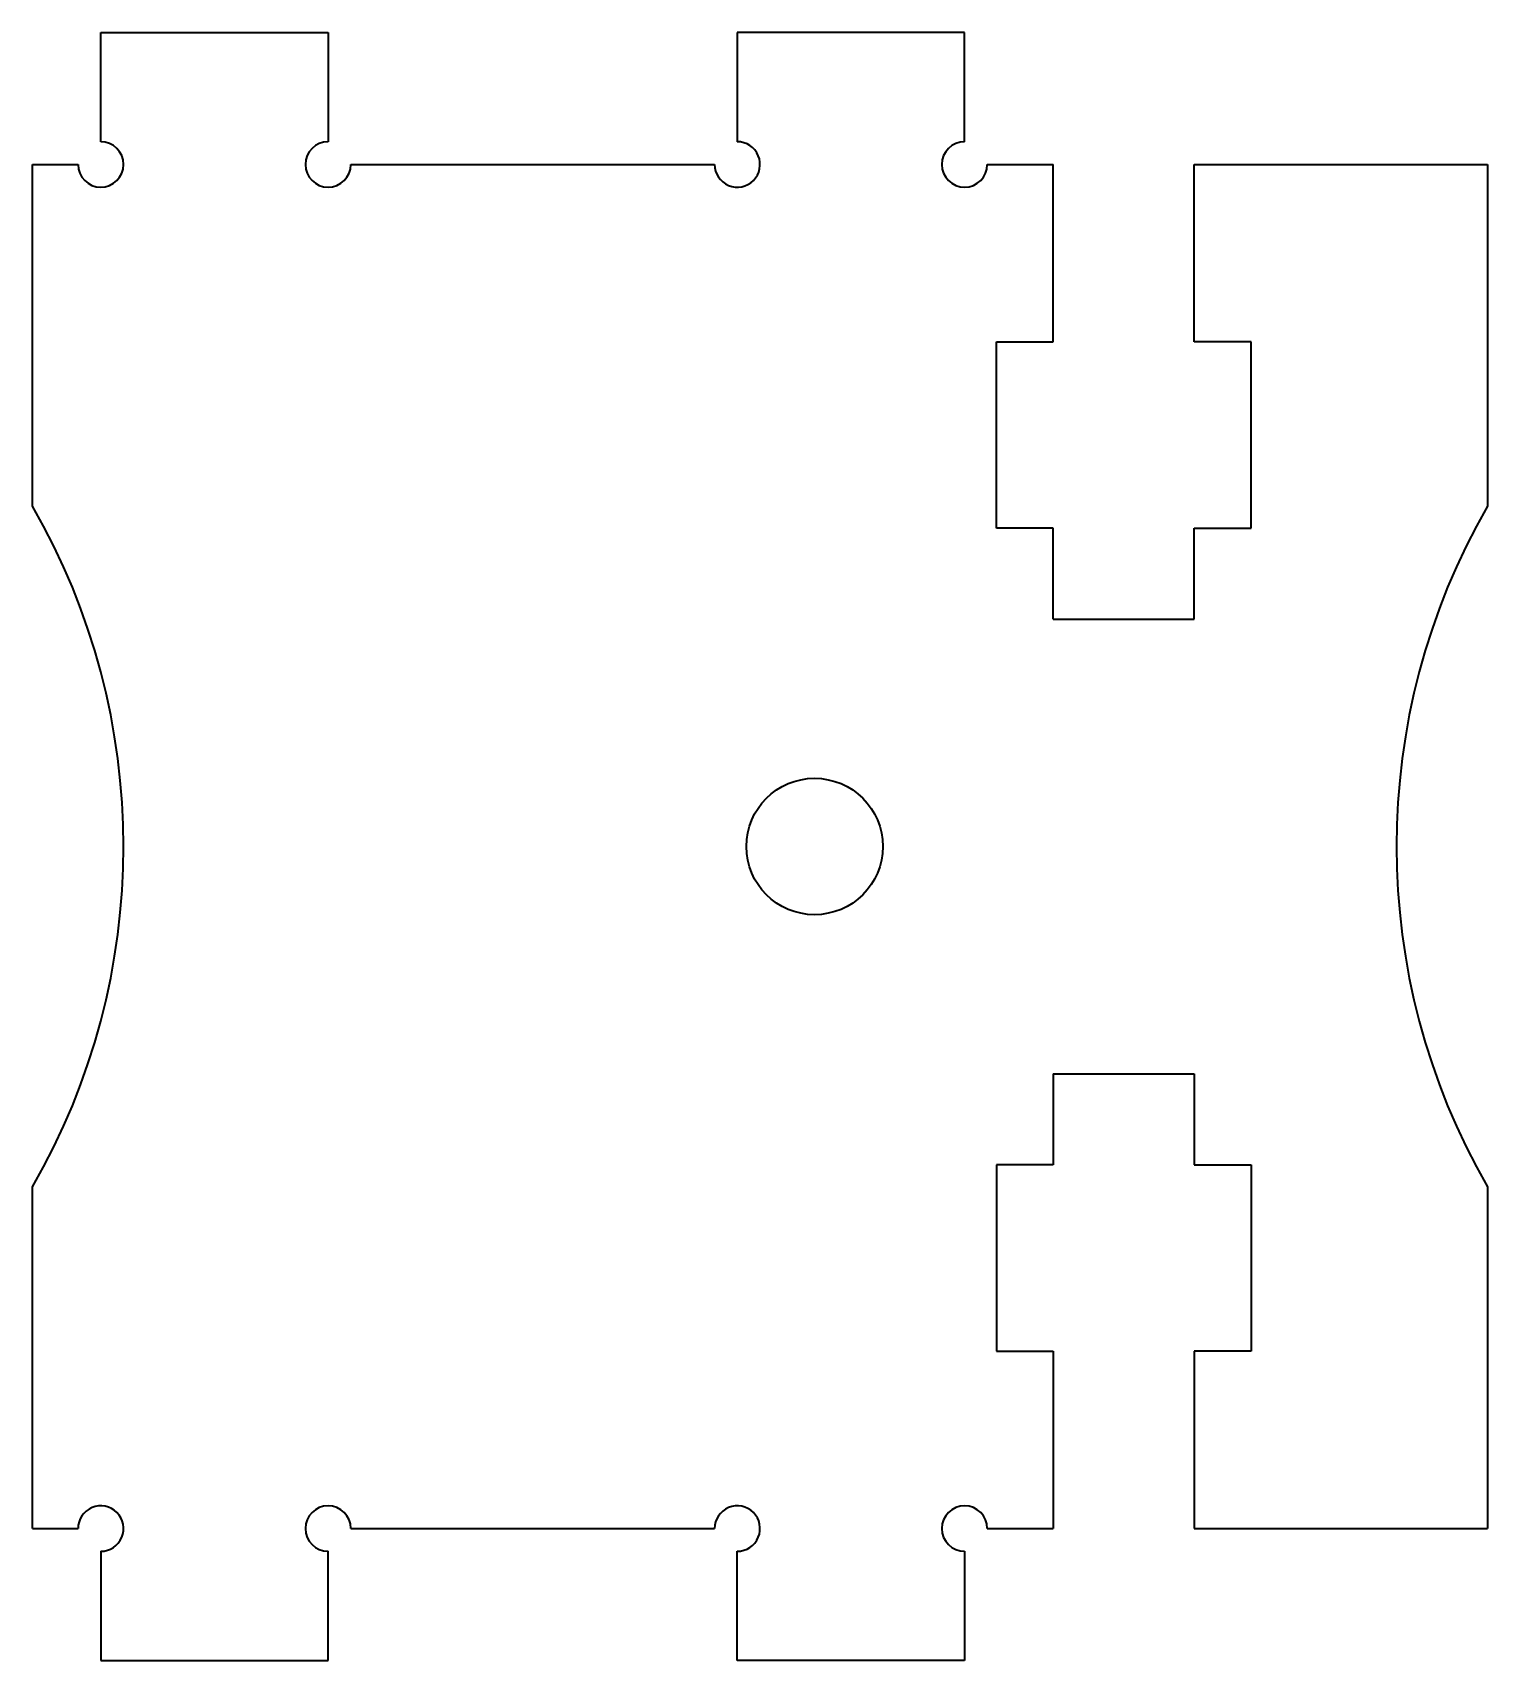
# Model space of a CAD drawing. Extents: x 89 to 121, y 130.6 to 166.4.
import ezdxf

# ---------------------------------------------------------------- set-up
doc = ezdxf.new("R2010")
doc.units = 0

msp = doc.modelspace()

# ---------------------------------------------------------------- linework, layer by layer
at = {"color": 7, "lineweight": 35, "ltscale": 0.125}
for p, q in [((90.5, 166.399994), (95.5, 166.399994)), ((109.5, 166.399994), (104.5, 166.399994)), ((90.5, 130.600006), (95.5, 130.600006)), ((109.5, 130.600006), (104.5, 130.600006))]:
    msp.add_line(p, q, dxfattribs=at)
at = {"color": 7, "lineweight": 35, "ltscale": 0.06}
for p, q in [((90.5, 164), (90.5, 166.399994)), ((95.5, 166.399994), (95.5, 164)), ((104.5, 166.399994), (104.5, 164)), ((109.5, 164), (109.5, 166.399994)), ((90.5, 133), (90.5, 130.600006)), ((95.5, 130.600006), (95.5, 133)), ((104.5, 130.600006), (104.5, 133)), ((109.5, 133), (109.5, 130.600006))]:
    msp.add_line(p, q, dxfattribs=at)
at = {"color": 7, "lineweight": 35, "ltscale": 0.025}
for p, q in [((89, 163.5), (90, 163.5)), ((89, 133.5), (90, 133.5))]:
    msp.add_line(p, q, dxfattribs=at)
at = {"color": 7, "lineweight": 35, "ltscale": 0.187917}
for p, q in [((89, 155.983322), (89, 163.5)), ((121, 163.5), (121, 155.983322)), ((89, 133.5), (89, 141.016678)), ((121, 141.016678), (121, 133.5))]:
    msp.add_line(p, q, dxfattribs=at)
at = {"color": 7, "lineweight": 35, "ltscale": 0.2}
for p, q in [((96, 163.5), (104, 163.5)), ((96, 133.5), (104, 133.5))]:
    msp.add_line(p, q, dxfattribs=at)
at = {"color": 7, "lineweight": 35, "ltscale": 0.03625}
for p, q in [((110, 163.5), (111.449997, 163.5)), ((110, 133.5), (111.449997, 133.5))]:
    msp.add_line(p, q, dxfattribs=at)
at = {"color": 7, "lineweight": 35, "ltscale": 0.0975}
for p, q in [((111.449997, 159.600006), (111.449997, 163.5)), ((114.550003, 159.600006), (114.550003, 163.5)), ((111.449997, 137.399994), (111.449997, 133.5)), ((114.550003, 137.399994), (114.550003, 133.5))]:
    msp.add_line(p, q, dxfattribs=at)
at = {"color": 7, "lineweight": 35, "ltscale": 0.16125}
for p, q in [((114.550003, 163.5), (121, 163.5)), ((114.550003, 133.5), (121, 133.5))]:
    msp.add_line(p, q, dxfattribs=at)
at = {"color": 7, "lineweight": 35, "ltscale": 0.1025}
for p, q in [((110.199997, 155.5), (110.199997, 159.600006)), ((115.800003, 155.5), (115.800003, 159.600006)), ((110.199997, 141.5), (110.199997, 137.399994)), ((115.800003, 141.5), (115.800003, 137.399994))]:
    msp.add_line(p, q, dxfattribs=at)
at = {"color": 7, "lineweight": 35, "ltscale": 0.03125}
for p, q in [((110.199997, 159.600006), (111.449997, 159.600006)), ((115.800003, 159.600006), (114.550003, 159.600006)), ((111.449997, 155.5), (110.199997, 155.5)), ((114.550003, 155.5), (115.800003, 155.5)), ((111.449997, 141.5), (110.199997, 141.5)), ((114.550003, 141.5), (115.800003, 141.5)), ((110.199997, 137.399994), (111.449997, 137.399994)), ((115.800003, 137.399994), (114.550003, 137.399994))]:
    msp.add_line(p, q, dxfattribs=at)
at = {"color": 7, "lineweight": 35, "ltscale": 0.05}
for p, q in [((111.449997, 153.5), (111.449997, 155.5)), ((114.550003, 153.5), (114.550003, 155.5)), ((111.449997, 143.5), (111.449997, 141.5)), ((114.550003, 143.5), (114.550003, 141.5))]:
    msp.add_line(p, q, dxfattribs=at)
at = {"color": 7, "lineweight": 35, "ltscale": 0.0775}
for p, q in [((111.449997, 153.5), (114.550003, 153.5)), ((111.449997, 143.5), (114.550003, 143.5))]:
    msp.add_line(p, q, dxfattribs=at)
at = {"color": 7, "lineweight": 35}
msp.add_circle((106.199997, 148.5), 1.5, dxfattribs=at)
for centre, radius, start, end in [((90.5, 163.5), 0.5, 180.000005, 90.000003), ((95.5, 163.5), 0.5, 90.000003, 360), ((104.5, 163.5), 0.5, 179.999995, 90.000003), ((109.5, 163.5), 0.5, 90.000003, 360), ((76, 148.5), 15, 330.073564, 29.926436), ((134, 148.5), 15, 150.073558, 209.926442), ((90.5, 133.5), 0.5, 269.999997, 180.000005), ((95.5, 133.5), 0.5, 0, 269.999997), ((104.5, 133.5), 0.5, 269.999997, 180.000005), ((109.5, 133.5), 0.5, 0, 269.999997)]:
    msp.add_arc(centre, radius, start, end, dxfattribs=at)

doc.saveas('drawing.dxf')
